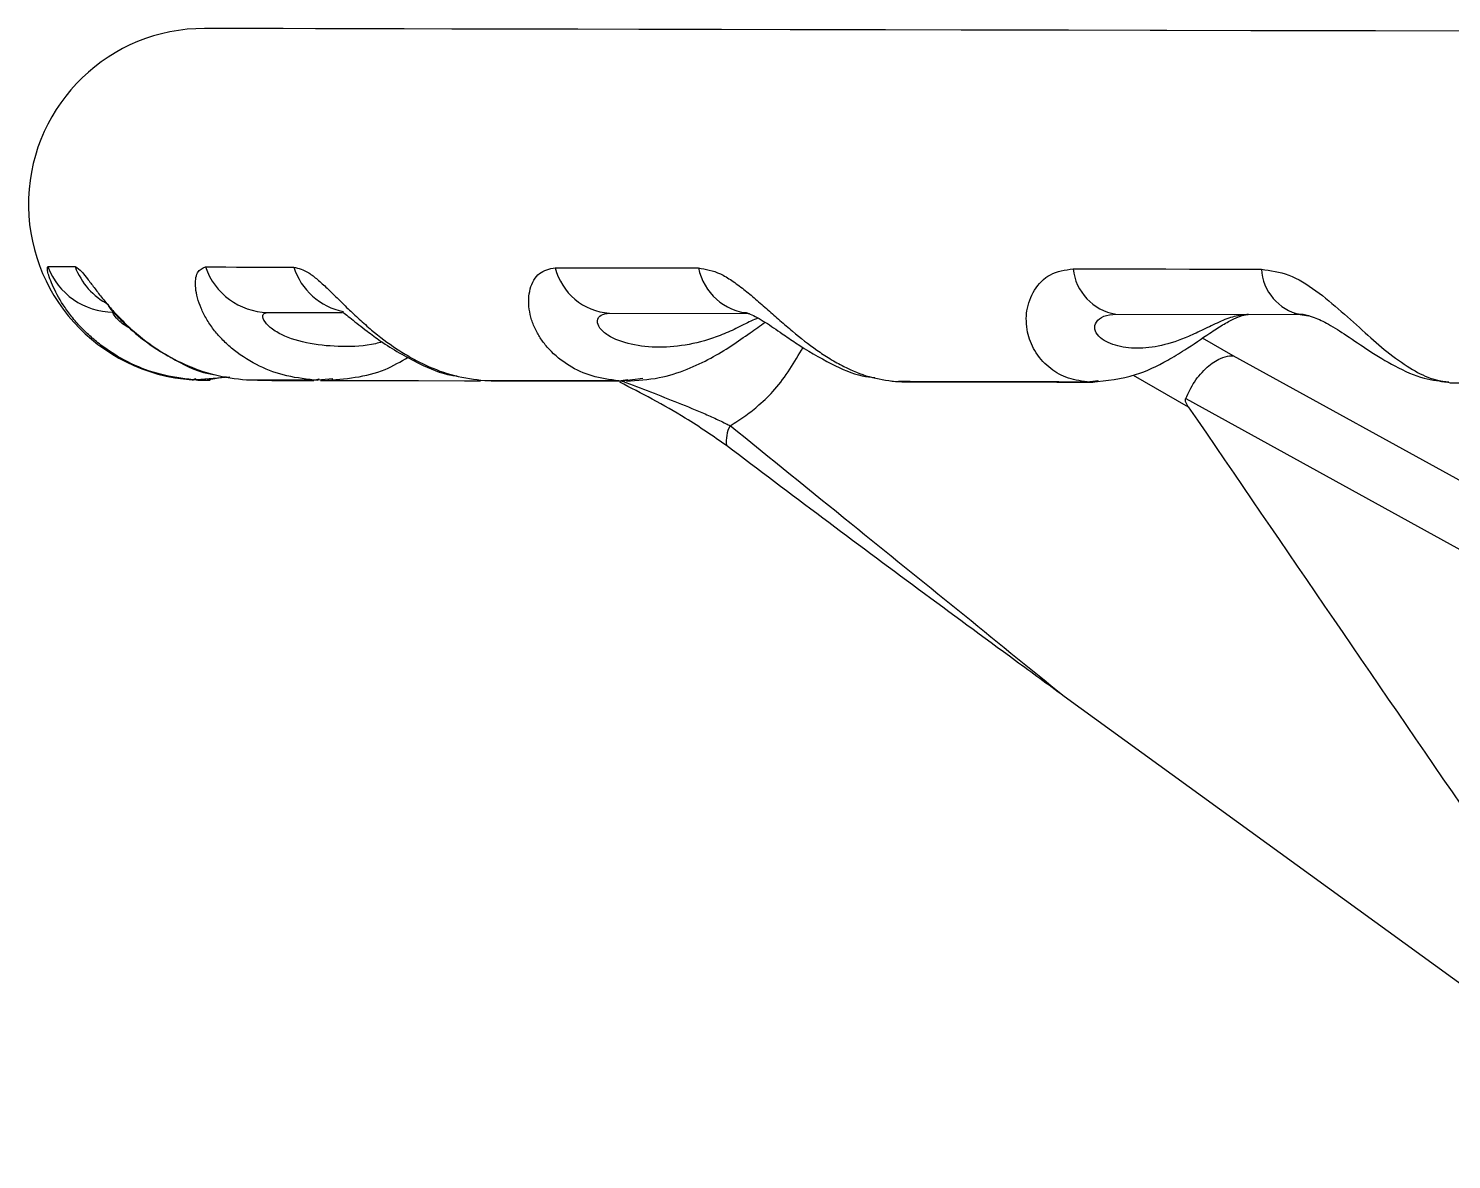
# Model space of a CAD drawing. Header units: millimetres. Extents: x 2404 to 4548, y 1024 to 2541.
# Drawn here: x 2929.2 to 3010.2, y 2336.6 to 2400.9 of the extents above; entities that cross this region are included whole.
import ezdxf

# ---------------------------------------------------------------- set-up
doc = ezdxf.new("R2010")
doc.units = ezdxf.units.MM

msp = doc.modelspace()

# ---------------------------------------------------------------- linework, layer by layer
at = {"color": 7, "linetype": 'Continuous', "lineweight": 25}
for p, q in [((2942.816, 2384.797), (2947.062, 2384.788)), ((2962.276, 2384.756), (2970.243, 2384.738)), ((2970.164, 2384.739), (2970.222, 2384.739)), ((2991.09, 2384.694), (3001.572, 2384.671)), ((3001.572, 2384.671), (3002.052, 2384.601)), ((2997.768, 2382.329), (2996.017, 2383.336)), ((3018.292, 2371.032), (2997.768, 2382.329)), ((2938.53, 2380.967), (2938.577, 2380.966)), ((2938.577, 2380.966), (2938.678, 2381.027)), ((2938.704, 2380.968), (2938.663, 2380.968)), ((2938.779, 2380.954), (2938.678, 2381.027)), ((2938.779, 2380.954), (2938.731, 2380.955)), ((2940.667, 2381.112), (2938.779, 2380.954)), ((2939.011, 2380.956), (2939.308, 2380.979)), ((2939.264, 2380.941), (2940.46, 2381.145)), ((2945.454, 2380.946), (2945.753, 2381.011)), ((2946.535, 2381.019), (2945.661, 2380.934)), ((2945.662, 2380.934), (2945.753, 2381.011)), ((2945.833, 2380.926), (2946.037, 2380.926)), ((2955.675, 2380.905), (2955.996, 2380.905)), ((2962.81, 2380.904), (2963.293, 2380.974)), ((2964.163, 2381.031), (2963.001, 2380.894)), ((2963.002, 2380.894), (2963.293, 2380.974)), ((2978.313, 2380.906), (2978.545, 2380.868)), ((2989.45, 2380.844), (2990.086, 2380.916)), ((2992.078, 2381.232), (2995.21, 2379.431)), ((2995.062, 2379.901), (3015.631, 2368.571)), ((3024.442, 2336.625), (2988.153, 2362.956))]:
    msp.add_line(p, q, dxfattribs=at)
at = {"color": 7, "linetype": 'Continuous', "lineweight": 25, "flags": 128}
for points in [[(3012.126, 2400.786), (3005.865, 2400.799), (2999.815, 2400.812), (2993.987, 2400.824), (2988.396, 2400.836), (2983.055, 2400.848), (2977.974, 2400.859), (2973.165, 2400.869), (2968.64, 2400.879), (2964.408, 2400.888), (2960.479, 2400.896), (2956.861, 2400.904), (2953.563, 2400.911), (2950.591, 2400.917), (2947.954, 2400.923), (2945.656, 2400.927), (2943.703, 2400.932), (2942.099, 2400.935), (2940.848, 2400.938), (2939.952, 2400.939), (2939.414, 2400.941), (2939.234, 2400.941)], [(3010.887, 2400.787), (3004.723, 2400.8), (2998.768, 2400.813), (2993.034, 2400.825), (2987.535, 2400.837), (2982.282, 2400.848), (2977.286, 2400.859), (2972.56, 2400.869), (2968.112, 2400.879), (2963.954, 2400.888), (2960.094, 2400.896), (2956.54, 2400.903), (2953.301, 2400.91), (2950.384, 2400.917), (2947.794, 2400.922), (2945.538, 2400.927), (2943.621, 2400.931), (2942.046, 2400.935), (2940.818, 2400.937), (2939.939, 2400.939), (2939.41, 2400.94), (2939.234, 2400.941)], [(2930.314, 2387.401), (2930.448, 2387.4), (2930.599, 2387.4), (2930.767, 2387.4), (2930.952, 2387.399), (2931.155, 2387.399), (2931.375, 2387.398), (2931.611, 2387.398), (2931.865, 2387.397)], [(2939.291, 2387.381), (2939.862, 2387.38), (2940.449, 2387.379), (2941.053, 2387.377), (2941.672, 2387.376), (2942.308, 2387.375), (2942.96, 2387.373), (2943.628, 2387.372), (2944.311, 2387.37)], [(2959.189, 2387.338), (2960.159, 2387.336), (2961.142, 2387.334), (2962.14, 2387.332), (2963.151, 2387.33), (2964.177, 2387.328), (2965.216, 2387.325), (2966.269, 2387.323), (2967.336, 2387.321)], [(2988.652, 2387.275), (2989.954, 2387.272), (2991.267, 2387.27), (2992.591, 2387.267), (2993.926, 2387.264), (2995.271, 2387.261), (2996.627, 2387.258), (2997.994, 2387.255), (2999.371, 2387.252)], [(2939.199, 2380.941), (2939.213, 2380.941), (2939.241, 2380.941), (2939.279, 2380.941), (2939.329, 2380.941), (2939.389, 2380.941), (2939.46, 2380.94), (2939.543, 2380.94)], [(2942.249, 2380.934), (2942.642, 2380.933), (2943.057, 2380.932), (2943.496, 2380.932), (2943.958, 2380.931), (2944.443, 2380.929), (2944.951, 2380.928), (2945.451, 2380.927)], [(2945.954, 2380.927), (2946.911, 2380.925), (2949.034, 2380.92), (2951.406, 2380.915), (2954.022, 2380.91), (2954.935, 2380.908)], [(2955.534, 2380.906), (2956.878, 2380.904), (2959.97, 2380.897), (2963.003, 2380.89)], [(2978.905, 2380.855), (2979.267, 2380.855), (2979.63, 2380.854), (2979.995, 2380.853), (2980.361, 2380.852), (2980.729, 2380.852), (2981.098, 2380.851), (2981.468, 2380.85), (2981.84, 2380.849)], [(2981.84, 2380.849), (2982.8, 2380.847), (2983.77, 2380.845), (2984.748, 2380.843), (2985.735, 2380.841), (2986.731, 2380.839), (2987.736, 2380.837), (2988.749, 2380.834), (2989.771, 2380.832)]]:
    msp.add_lwpolyline(points, dxfattribs=at)
at = {"color": 7, "linetype": 'Continuous', "lineweight": 25}
for centre, radius, start, end in [((2939.213, 2390.941), 10, 89.87751, 266.08698), ((2934.048, 2388.806), 3.99, 200.62584, 269.83577), ((2935.598, 2388.786), 3.982, 200.40752, 242.70913), ((2942.886, 2388.589), 3.793, 198.57422, 268.9394), ((2947.867, 2388.499), 3.731, 197.60616, 258.75408), ((2962.49, 2388.147), 3.399, 193.76926, 266.38233), ((2970.523, 2387.982), 3.255, 191.71062, 265.05504), ((2991.572, 2387.59), 2.936, 186.15778, 260.55338), ((3002.177, 2387.416), 2.811, 183.34508, 257.57607), ((2939.213, 2390.941), 10, 267.23859, 269.87751), ((2939.457, 2471.964), 91.024, 269.83269, 269.88273), ((2970.827, 2377.465), 1.913, 152.36136, 187.28594)]:
    msp.add_arc(centre, radius, start, end, dxfattribs=at)
for points, knots in [([(2938.577, 2380.966), (2937.955, 2381.045), (2936.745, 2381.199), (2935.018, 2381.85), (2933.738, 2382.605), (2932.844, 2383.319), (2932.251, 2383.881), (2931.731, 2384.468), (2931.128, 2385.279), (2930.587, 2386.25), (2930.258, 2387.197), (2930.295, 2387.333), (2930.314, 2387.401)], [0, 0, 0, 0, 0.1281513, 0.2496843, 0.3801441, 0.4411883, 0.4997197, 0.5635694, 0.6245897, 0.7496425, 0.8750065, 1, 1, 1, 1]), ([(2931.865, 2387.397), (2931.985, 2387.332), (2932.163, 2387.234), (2932.571, 2386.707), (2932.933, 2386.225), (2933.368, 2385.662), (2933.861, 2385.068), (2934.426, 2384.452), (2935.238, 2383.666), (2936.175, 2382.924), (2937.215, 2382.279), (2938.321, 2381.72), (2939.795, 2381.179), (2941.004, 2381.032), (2941.624, 2380.956)], [0, 0, 0, 0, 0.124473, 0.185909, 0.249888, 0.311105, 0.375189, 0.436218, 0.500098, 0.619531, 0.683382, 0.750253, 0.871857, 1, 1, 1, 1]), ([(2945.455, 2380.946), (2944.864, 2381.02), (2943.712, 2381.164), (2942.114, 2381.806), (2940.968, 2382.559), (2940.207, 2383.273), (2939.724, 2383.836), (2939.328, 2384.426), (2938.918, 2385.241), (2938.662, 2386.22), (2938.757, 2387.176), (2939.113, 2387.313), (2939.291, 2387.381)], [0, 0, 0, 0, 0.128064, 0.249661, 0.380154, 0.441198, 0.499716, 0.563571, 0.62458, 0.749642, 0.875013, 1, 1, 1, 1]), ([(2944.311, 2387.37), (2944.584, 2387.304), (2944.992, 2387.205), (2945.661, 2386.672), (2946.194, 2386.185), (2946.774, 2385.617), (2947.383, 2385.018), (2948.04, 2384.398), (2948.938, 2383.609), (2949.918, 2382.865), (2950.965, 2382.221), (2952.054, 2381.665), (2953.473, 2381.131), (2954.601, 2380.993), (2955.18, 2380.922)], [0, 0, 0, 0, 0.124478, 0.185896, 0.249876, 0.311098, 0.375204, 0.436223, 0.500107, 0.619524, 0.683385, 0.750276, 0.871941, 1, 1, 1, 1]), ([(2962.81, 2380.904), (2962.29, 2380.973), (2961.277, 2381.108), (2959.918, 2381.743), (2958.987, 2382.493), (2958.412, 2383.208), (2958.074, 2383.772), (2957.831, 2384.363), (2957.642, 2385.183), (2957.692, 2386.168), (2958.208, 2387.132), (2958.862, 2387.27), (2959.189, 2387.338)], [0, 0, 0, 0, 0.1279841, 0.2496422, 0.380163, 0.4412063, 0.4997122, 0.5635731, 0.6245733, 0.7496418, 0.8750188, 1, 1, 1, 1]), ([(2967.336, 2387.321), (2967.746, 2387.254), (2968.357, 2387.153), (2969.243, 2386.615), (2969.91, 2386.124), (2970.595, 2385.552), (2971.277, 2384.949), (2971.979, 2384.327), (2972.897, 2383.535), (2973.85, 2382.79), (2974.827, 2382.147), (2975.821, 2381.593), (2977.082, 2381.065), (2978.049, 2380.935), (2978.545, 2380.868)], [0, 0, 0, 0, 0.124482, 0.185885, 0.249866, 0.311091, 0.375216, 0.436226, 0.500116, 0.619519, 0.683387, 0.750294, 0.872014, 1, 1, 1, 1]), ([(2989.45, 2380.844), (2989.038, 2380.909), (2988.234, 2381.037), (2987.212, 2381.664), (2986.564, 2382.412), (2986.217, 2383.127), (2986.049, 2383.691), (2985.977, 2384.284), (2986.026, 2385.107), (2986.382, 2386.097), (2987.288, 2387.068), (2988.198, 2387.206), (2988.652, 2387.275)], [0, 0, 0, 0, 0.127919, 0.249629, 0.38017, 0.441212, 0.499708, 0.563575, 0.624568, 0.749642, 0.875023, 1, 1, 1, 1]), ([(2999.371, 2387.252), (2999.89, 2387.181), (3000.929, 2387.039), (3002.486, 2386.064), (3003.93, 2384.865), (3005.269, 2383.63), (3006.564, 2382.501), (3007.795, 2381.612), (3009.008, 2380.986), (3009.744, 2380.862), (3010.121, 2380.798)], [0, 0, 0, 0, 0.124627, 0.24971, 0.374925, 0.499746, 0.619274, 0.75002, 0.871921, 1, 1, 1, 1]), ([(2933.78, 2385.178), (2933.777, 2385.178), (2933.743, 2385.179), (2933.814, 2385.08), (2933.995, 2384.857), (2934.319, 2384.513), (2934.93, 2383.914), (2935.963, 2383.023), (2937.639, 2382.019), (2938.981, 2381.36), (2939.757, 2381.26), (2939.769, 2381.259)], [0, 0, 0, 0, 0.008111, 0.076897, 0.148293, 0.225273, 0.308902, 0.502208, 0.73216, 0.995889, 1, 1, 1, 1]), ([(2935.04, 2383.872), (2934.979, 2383.902), (2934.666, 2384.055), (2934.279, 2384.39), (2933.994, 2384.745), (2934.022, 2384.792), (2934.036, 2384.816)], [0, 0, 0, 0, 0.073725, 0.373171, 0.686422, 1, 1, 1, 1]), ([(2949.341, 2383.117), (2949.215, 2383.081), (2948.461, 2382.865), (2947.06, 2382.824), (2945.223, 2382.96), (2943.794, 2383.395), (2942.931, 2383.926), (2942.555, 2384.369), (2942.522, 2384.727), (2942.718, 2384.774), (2942.816, 2384.797)], [0, 0, 0, 0, 0.038457, 0.230942, 0.42343, 0.615312, 0.715823, 0.807692, 0.903796, 1, 1, 1, 1]), ([(2947.038, 2384.873), (2947.034, 2384.871), (2947.025, 2384.865), (2947.228, 2384.714), (2947.674, 2384.361), (2948.371, 2383.808), (2949.642, 2382.867), (2951.249, 2381.945), (2952.756, 2381.283), (2953.5, 2381.195), (2953.607, 2381.182)], [0, 0, 0, 0, 0.056604, 0.141794, 0.223234, 0.371652, 0.479081, 0.751849, 0.964476, 1, 1, 1, 1]), ([(2969.809, 2384.778), (2969.857, 2384.791), (2969.949, 2384.815), (2970.256, 2384.725), (2970.661, 2384.527), (2971.265, 2384.162), (2972.013, 2383.648), (2973.257, 2382.789), (2974.767, 2381.898), (2976.307, 2381.208), (2977.131, 2381.113), (2977.367, 2381.085)], [0, 0, 0, 0, 0.079546, 0.153072, 0.222494, 0.288995, 0.410593, 0.499451, 0.733591, 0.923705, 1, 1, 1, 1]), ([(2970.736, 2384.475), (2970.602, 2384.42), (2970.223, 2384.265), (2969.474, 2383.867), (2968.277, 2383.343), (2966.786, 2382.916), (2965.087, 2382.765), (2963.487, 2382.926), (2962.305, 2383.354), (2961.691, 2383.886), (2961.538, 2384.328), (2961.748, 2384.686), (2962.1, 2384.732), (2962.276, 2384.756)], [0, 0, 0, 0, 0.037662, 0.1061971, 0.1748778, 0.3122641, 0.4499376, 0.587613, 0.724855, 0.7967446, 0.8624532, 0.9311907, 1, 1, 1, 1]), ([(2963.238, 2380.889), (2963.86, 2380.927), (2965.032, 2380.998), (2966.645, 2381.515), (2968.011, 2382.156), (2969.202, 2382.875), (2970.261, 2383.622), (2970.85, 2384.043), (2971.127, 2384.24)], [0, 0, 0, 0, 0.21606, 0.4068, 0.57227, 0.723506, 0.870023, 1, 1, 1, 1]), ([(2989.743, 2380.832), (2990.571, 2380.915), (2992.029, 2381.061), (2993.779, 2381.908), (2995.162, 2382.746), (2996.224, 2383.481), (2997.175, 2384.1), (2997.83, 2384.459), (2998.323, 2384.65), (2998.515, 2384.668), (2998.615, 2384.678)], [0, 0, 0, 0, 0.241556, 0.424935, 0.525244, 0.674403, 0.753785, 0.832305, 0.912961, 1, 1, 1, 1]), ([(2998.632, 2384.678), (2998.368, 2384.655), (2997.842, 2384.609), (2996.965, 2384.257), (2996.072, 2383.816), (2994.939, 2383.282), (2993.66, 2382.859), (2992.273, 2382.707), (2991.023, 2382.867), (2990.168, 2383.294), (2989.846, 2383.826), (2989.926, 2384.267), (2990.364, 2384.624), (2990.848, 2384.671), (2991.09, 2384.694)], [0, 0, 0, 0, 0.062599, 0.124904, 0.187226, 0.249681, 0.374612, 0.499804, 0.624999, 0.749799, 0.815171, 0.874923, 0.937429, 1, 1, 1, 1]), ([(3001.244, 2384.711), (3001.404, 2384.713), (3001.734, 2384.718), (3002.386, 2384.528), (3003.232, 2384.119), (3004.298, 2383.44), (3005.562, 2382.566), (3007.024, 2381.678), (3008.56, 2380.987), (3009.571, 2380.888), (3010.04, 2380.842)], [0, 0, 0, 0, 0.076352, 0.15701, 0.247038, 0.356597, 0.492553, 0.655513, 0.840274, 1, 1, 1, 1]), ([(2969.133, 2378.352), (2969.436, 2378.538), (2970.004, 2378.886), (2970.855, 2379.583), (2972.059, 2380.731), (2972.8, 2381.967), (2973.305, 2382.81)], [0, 0, 0, 0, 0.1836913, 0.3442286, 0.5522159, 1, 1, 1, 1]), ([(2946.021, 2380.926), (2947.224, 2381.015), (2948.934, 2381.142), (2950.391, 2382), (2950.823, 2382.255)], [0, 0, 0, 0, 0.703548, 1, 1, 1, 1]), ([(2995.062, 2379.901), (2995.214, 2380.222), (2995.449, 2380.717), (2995.896, 2381.295), (2996.389, 2381.804), (2996.975, 2382.195), (2997.447, 2382.323), (2997.678, 2382.334), (2997.745, 2382.33), (2997.768, 2382.329)], [0, 0, 0, 0, 0.238995, 0.367832, 0.499678, 0.748972, 0.924681, 0.973941, 1, 1, 1, 1]), ([(2941.624, 2380.956), (2942.169, 2380.954), (2943.26, 2380.951), (2944.723, 2380.948), (2945.455, 2380.946)], [0, 0, 0, 0, 0.499406, 1, 1, 1, 1]), ([(2945.661, 2380.934), (2944.932, 2380.936), (2943.471, 2380.94), (2942.381, 2380.943), (2941.834, 2380.944)], [0, 0, 0, 0, 0.499407, 1, 1, 1, 1]), ([(2955.18, 2380.922), (2956.367, 2380.919), (2958.743, 2380.913), (2961.453, 2380.907), (2962.81, 2380.904)], [0, 0, 0, 0, 0.499407, 1, 1, 1, 1]), ([(2963.001, 2380.894), (2961.649, 2380.897), (2959.066, 2380.903), (2956.8, 2380.908), (2955.72, 2380.911)], [0, 0, 0, 0, 0.523527, 1, 1, 1, 1]), ([(2968.93, 2377.222), (2968.179, 2377.746), (2966.893, 2378.642), (2964.757, 2379.851), (2963.478, 2380.509), (2962.86, 2380.827)], [0, 0, 0, 0, 0.421157, 0.720514, 1, 1, 1, 1]), ([(2963.013, 2380.893), (2964.083, 2380.48), (2965.703, 2379.855), (2967.484, 2379.129), (2968.332, 2378.746), (2968.739, 2378.551), (2968.951, 2378.445), (2969.059, 2378.391), (2969.113, 2378.363), (2969.128, 2378.355), (2969.131, 2378.353), (2969.132, 2378.352), (2969.133, 2378.352), (2969.133, 2378.352)], [0, 0, 0, 0, 0.4919756, 0.7448976, 0.8717536, 0.9356326, 0.967738, 0.991593, 0.9977244, 0.9993421, 0.9997898, 0.9999241, 1, 1, 1, 1]), ([(2978.545, 2380.868), (2980.292, 2380.864), (2983.79, 2380.856), (2987.562, 2380.848), (2989.45, 2380.844)], [0, 0, 0, 0, 0.499408, 1, 1, 1, 1]), ([(2989.608, 2380.835), (2987.728, 2380.839), (2983.964, 2380.847), (2980.472, 2380.855), (2978.724, 2380.859)], [0, 0, 0, 0, 0.499409, 1, 1, 1, 1]), ([(2989.608, 2380.835), (2989.762, 2380.845), (2989.945, 2380.857), (2990.067, 2380.908), (2990.086, 2380.916)], [0, 0, 0, 0, 0.839228, 1, 1, 1, 1]), ([(3009.928, 2380.823), (3009.835, 2380.828), (3009.703, 2380.836), (3009.561, 2380.866), (3009.519, 2380.874)], [0, 0, 0, 0, 0.705947, 1, 1, 1, 1]), ([(3010.121, 2380.798), (3013.737, 2380.79), (3021.004, 2380.774), (3032.625, 2380.749), (3044.741, 2380.723), (3053.161, 2380.705), (3057.391, 2380.695)], [0, 0, 0, 0, 0.246273, 0.49503, 0.746273, 1, 1, 1, 1]), ([(2995.21, 2379.431), (2995.18, 2379.476), (2995.119, 2379.57), (2995.061, 2379.7), (2995.044, 2379.808), (2995.049, 2379.865), (2995.059, 2379.893), (2995.062, 2379.901)], [0, 0, 0, 0, 0.332571, 0.687965, 0.831381, 0.949784, 1, 1, 1, 1]), ([(2995.21, 2379.431), (3000.724, 2371.368), (3010.44, 2357.163), (3020.216, 2343.025), (3024.443, 2336.911)], [0, 0, 0, 0, 0.5675786, 1, 1, 1, 1]), ([(2988.153, 2362.956), (2984.11, 2366.226), (2977.769, 2371.355), (2971.431, 2376.49), (2969.133, 2378.352)], [0, 0, 0, 0, 0.637471, 1, 1, 1, 1]), ([(2988.153, 2362.956), (2987.228, 2363.632), (2982.605, 2367.014), (2976.155, 2371.773), (2970.752, 2375.848), (2968.93, 2377.222)], [0, 0, 0, 0, 0.1421362, 0.7107045, 1, 1, 1, 1])]:
    msp.add_open_spline(points, degree=3, knots=knots, dxfattribs=at)

doc.saveas('drawing.dxf')
